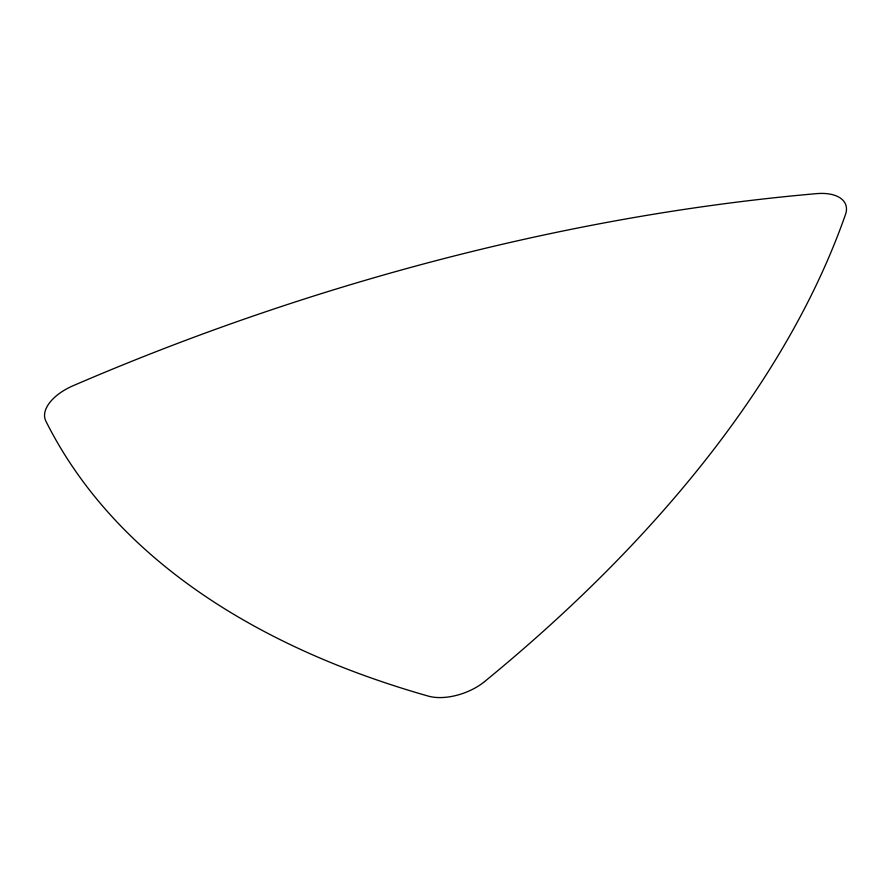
<?xml version="1.0" encoding="UTF-8"?>
<svg xmlns="http://www.w3.org/2000/svg" width="891" height="891" viewBox="0 0 891 891"><rect width="100%" height="100%" fill="white"/><g stroke="black" fill="none" stroke-linecap="round" stroke-linejoin="round"><path stroke-width="1.34" d="M484.559 681.604A1365.803 727.802 -19.8 0 0 845.514 214.419A42.612 22.709 -19.8 0 0 816.602 193.637A1365.803 727.802 -19.8 0 0 73.118 385.725A42.612 22.709 -19.8 0 0 45.831 421.031A1365.803 727.802 -19.8 0 0 428.371 696.127A42.612 22.709 -19.8 0 0 484.559 681.604"/></g></svg>
